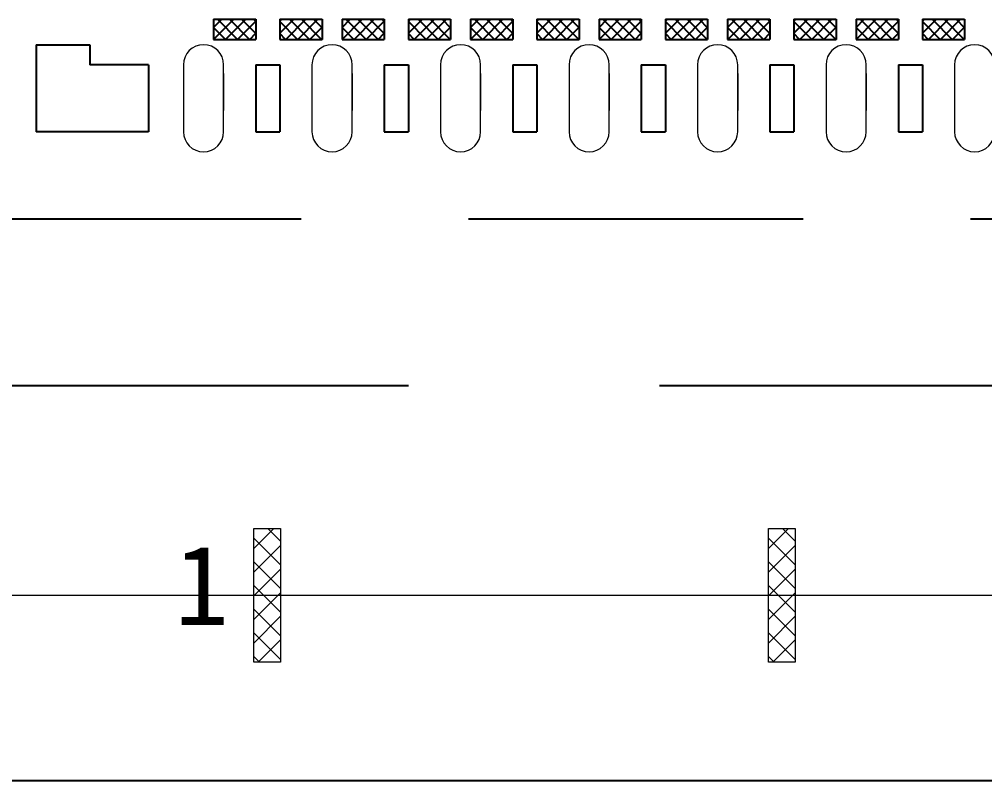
# Model space of a CAD drawing. Extents: x 741 to 839, y -25 to 98.
# Drawn here: x 764.3 to 771.51, y 21.76 to 27.45 of the extents above; entities that cross this region are included whole.
import ezdxf

# ---------------------------------------------------------------- set-up
doc = ezdxf.new("R2010")
doc.units = 0
doc.linetypes.add('HIDDEN', pattern=[0.375, 0.25, -0.125])
for name, color, linetype in [('1D', 4, 'Continuous'), ('Half top', 6, 'Continuous'), ('PLATING', 3, 'Continuous')]:
    doc.layers.add(name, color=color, linetype=linetype)
doc.layers.add('top', color=7, linetype='Continuous', lineweight=25)
doc.layers.add('标注线', color=3, linetype='Continuous', lineweight=9)
doc.styles.get("Standard").update_dxf_attribs({"font": ''})
doc.styles.get('Standard').set_extended_font_data('SimSun')

# ---------------------------------------------------------------- blocks, each defined once
blk = doc.blocks.new('*U14')
at = {"lineweight": 5}
for p, q in [((-0.15, 0.25), (-0.15, -0.25)), ((0.15, -0.25), (0.15, 0.25)), ((0.15, 0.1838), (0.15, -0.0912))]:
    blk.add_line(p, q, dxfattribs=at)
for centre, start, end in [((0, 0.25), 0, 180), ((0, -0.25), 180, 0)]:
    blk.add_arc(centre, 0.15, start, end, dxfattribs=at)
blk = doc.blocks.new('*U15')
at = {"color": 0, "linetype": 'ByBlock', "lineweight": -2}
for p in [(0, 0), (0.96, 0), (1.92, 0), (2.88, 0), (3.84, 0), (4.8, 0), (5.76, 0)]:
    blk.add_blockref('*U14', p, dxfattribs=at)
blk = doc.blocks.new('*U16')
at = {"color": 7}
for p, q in [((-0.09, 0.25), (-0.09, -0.25)), ((-0.09, 0.25), (0.09, 0.25)), ((0.09, 0.25), (0.09, -0.25)), ((-0.09, -0.25), (0.09, -0.25))]:
    blk.add_line(p, q, dxfattribs=at)
blk = doc.blocks.new('*U17')
at = {"color": 0, "linetype": 'ByBlock', "lineweight": -2}
for p in [(0, 0), (0.96, 0), (1.92, 0), (2.88, 0), (3.84, 0), (4.8, 0)]:
    blk.add_blockref('*U16', p, dxfattribs=at)

msp = doc.modelspace()

# ---------------------------------------------------------------- hatches: boundary and pattern name
at = {"layer": 'PLATING'}
h = msp.add_hatch(dxfattribs=at)
h.set_pattern_fill('ANSI37', color=256, scale=0.02)
h.paths.add_polyline_path([(766.0618, 27.4507), (765.7468, 27.4507), (765.7468, 27.3007), (766.0618, 27.3007)])
h.paths.add_polyline_path([(766.5568, 27.4507), (766.2418, 27.4507), (766.2418, 27.3007), (766.5568, 27.3007)])
h = msp.add_hatch(dxfattribs=at)
h.set_pattern_fill('ANSI37', color=256, scale=0.02)
h.set_pattern_definition([(45, (0.96, 0), (-0.0449012806, 0.0449012806), []), (135, (0.96, 0), (-0.0449012806, -0.0449012806), [])])
h.paths.add_polyline_path([(767.0218, 27.4507), (766.7068, 27.4507), (766.7068, 27.3007), (767.0218, 27.3007)])
h.paths.add_polyline_path([(767.5168, 27.4507), (767.2018, 27.4507), (767.2018, 27.3007), (767.5168, 27.3007)])
h = msp.add_hatch(dxfattribs=at)
h.set_pattern_fill('ANSI37', color=256, scale=0.02)
h.set_pattern_definition([(45, (1.92, 0), (-0.0449012806, 0.0449012806), []), (135, (1.92, 0), (-0.0449012806, -0.0449012806), [])])
h.paths.add_polyline_path([(767.9818, 27.4507), (767.6668, 27.4507), (767.6668, 27.3007), (767.9818, 27.3007)])
h.paths.add_polyline_path([(768.4768, 27.4507), (768.1618, 27.4507), (768.1618, 27.3007), (768.4768, 27.3007)])
h = msp.add_hatch(dxfattribs=at)
h.set_pattern_fill('ANSI37', color=256, scale=0.02)
h.set_pattern_definition([(45, (2.88, 0), (-0.0449012806, 0.0449012806), []), (135, (2.88, 0), (-0.0449012806, -0.0449012806), [])])
h.paths.add_polyline_path([(768.9418, 27.4507), (768.6268, 27.4507), (768.6268, 27.3007), (768.9418, 27.3007)])
h.paths.add_polyline_path([(769.4368, 27.4507), (769.1218, 27.4507), (769.1218, 27.3007), (769.4368, 27.3007)])
h = msp.add_hatch(dxfattribs=at)
h.set_pattern_fill('ANSI37', color=256, scale=0.02)
h.set_pattern_definition([(45, (3.84, 0), (-0.0449012806, 0.0449012806), []), (135, (3.84, 0), (-0.0449012806, -0.0449012806), [])])
h.paths.add_polyline_path([(769.9018, 27.4507), (769.5868, 27.4507), (769.5868, 27.3007), (769.9018, 27.3007)])
h.paths.add_polyline_path([(770.3968, 27.4507), (770.0818, 27.4507), (770.0818, 27.3007), (770.3968, 27.3007)])
h = msp.add_hatch(dxfattribs=at)
h.set_pattern_fill('ANSI37', color=256, scale=0.02)
h.set_pattern_definition([(45, (4.8, 0), (-0.0449012806, 0.0449012806), []), (135, (4.8, 0), (-0.0449012806, -0.0449012806), [])])
h.paths.add_polyline_path([(770.8618, 27.4507), (770.5468, 27.4507), (770.5468, 27.3007), (770.8618, 27.3007)])
h.paths.add_polyline_path([(771.3568, 27.4507), (771.0418, 27.4507), (771.0418, 27.3007), (771.3568, 27.3007)])

# ---------------------------------------------------------------- linework, layer by layer
at = {"color": 7}
for p, q in [((764.4218, 27.2607, 0.1909), (764.4218, 26.6107, 0.1909)), ((764.8218, 27.2607, 0.1909), (764.8218, 27.1107, 0.1909)), ((765.2618, 27.1107, 0.1909), (764.8218, 27.1107, 0.1909)), ((765.2618, 27.1107, 0.1909), (765.2618, 26.6107, 0.1909)), ((765.2618, 26.6107, 0.1909), (764.4218, 26.6107, 0.1909))]:
    msp.add_line(p, q, dxfattribs=at)
at = {"ltscale": 10}
msp.add_line((764.4218, 27.2607, 0.1909), (764.8218, 27.2607, 0.1909), dxfattribs=at)
at = {"layer": '1D', "linetype": 'HIDDEN', "ltscale": 10}
msp.add_line((763.9018, 25.9607, 0.1909), (821.2018, 25.9607, 0.1909), dxfattribs=at)
at = {"layer": '1D', "color": 2, "linetype": 'HIDDEN', "ltscale": 15}
msp.add_line((823.4518, 24.7107, 0.1909), (757.7018, 24.7107, 0.1909), dxfattribs=at)
at = {"layer": 'Half top', "lineweight": 5}
for p, q in [((766.0477, 23.6457, 0.1909), (766.2477, 23.6457, 0.1909)), ((766.0477, 22.6457, 0.1909), (766.0477, 23.6457, 0.1909)), ((766.0477, 23.4962, 0.1909), (766.1973, 23.6457, 0.1909)), ((766.2477, 23.5497, 0.1909), (766.1518, 23.6457, 0.1909)), ((766.2477, 23.6457, 0.1909), (766.2477, 22.6457, 0.1909)), ((769.8918, 23.4962, 0.1909), (770.0413, 23.6457, 0.1909)), ((769.8918, 23.6457, 0.1909), (770.0918, 23.6457, 0.1909)), ((769.8918, 22.6457, 0.1909), (769.8918, 23.6457, 0.1909)), ((770.0918, 23.5497, 0.1909), (769.9958, 23.6457, 0.1909)), ((770.0918, 23.6457, 0.1909), (770.0918, 22.6457, 0.1909)), ((766.2477, 23.373, 0.1909), (766.0477, 23.573, 0.1909)), ((766.0477, 23.3194, 0.1909), (766.2477, 23.5194, 0.1909)), ((770.0918, 23.373, 0.1909), (769.8918, 23.573, 0.1909)), ((769.8918, 23.3194, 0.1909), (770.0918, 23.5194, 0.1909)), ((766.2477, 23.1962, 0.1909), (766.0477, 23.3962, 0.1909)), ((770.0918, 23.1962, 0.1909), (769.8918, 23.3962, 0.1909)), ((766.0477, 23.1426, 0.1909), (766.2477, 23.3426, 0.1909)), ((769.8918, 23.1426, 0.1909), (770.0918, 23.3426, 0.1909)), ((766.2477, 23.0194, 0.1909), (766.0477, 23.2194, 0.1909)), ((766.0477, 22.9658, 0.1909), (766.2477, 23.1658, 0.1909)), ((770.0918, 23.0194, 0.1909), (769.8918, 23.2194, 0.1909)), ((769.8918, 22.9658, 0.1909), (770.0918, 23.1658, 0.1909)), ((766.2477, 22.8426, 0.1909), (766.0477, 23.0426, 0.1909)), ((770.0918, 22.8426, 0.1909), (769.8918, 23.0426, 0.1909)), ((766.0477, 22.7891, 0.1909), (766.2477, 22.9891, 0.1909)), ((769.8918, 22.7891, 0.1909), (770.0918, 22.9891, 0.1909)), ((766.2477, 22.6659, 0.1909), (766.0477, 22.8659, 0.1909)), ((770.0918, 22.6659, 0.1909), (769.8918, 22.8659, 0.1909)), ((766.0811, 22.6457, 0.1909), (766.2477, 22.8123, 0.1909)), ((769.9252, 22.6457, 0.1909), (770.0918, 22.8123, 0.1909)), ((766.0911, 22.6457, 0.1909), (766.0477, 22.6891, 0.1909)), ((766.2477, 22.6457, 0.1909), (766.0477, 22.6457, 0.1909)), ((769.9352, 22.6457, 0.1909), (769.8918, 22.6891, 0.1909)), ((770.0918, 22.6457, 0.1909), (769.8918, 22.6457, 0.1909))]:
    msp.add_line(p, q, dxfattribs=at)
at = {"layer": 'PLATING'}
for p, q in [((765.7468, 27.4507, 0.1909), (766.0618, 27.4507, 0.1909)), ((765.7468, 27.4507, 0.1909), (765.7468, 27.3007, 0.1909)), ((766.2418, 27.4507, 0.1909), (766.5568, 27.4507, 0.1909)), ((766.5568, 27.4507, 0.1909), (766.5568, 27.3007, 0.1909)), ((766.7068, 27.4507, 0.1909), (767.0218, 27.4507, 0.1909)), ((766.7068, 27.4507, 0.1909), (766.7068, 27.3007, 0.1909)), ((767.2018, 27.4507, 0.1909), (767.5168, 27.4507, 0.1909)), ((767.5168, 27.4507, 0.1909), (767.5168, 27.3007, 0.1909)), ((767.6668, 27.4507, 0.1909), (767.9818, 27.4507, 0.1909)), ((767.6668, 27.4507, 0.1909), (767.6668, 27.3007, 0.1909)), ((768.1618, 27.4507, 0.1909), (768.4768, 27.4507, 0.1909)), ((768.4768, 27.4507, 0.1909), (768.4768, 27.3007, 0.1909)), ((768.6268, 27.4507, 0.1909), (768.9418, 27.4507, 0.1909)), ((768.6268, 27.4507, 0.1909), (768.6268, 27.3007, 0.1909)), ((769.1218, 27.4507, 0.1909), (769.4368, 27.4507, 0.1909)), ((769.4368, 27.4507, 0.1909), (769.4368, 27.3007, 0.1909)), ((769.5868, 27.4507, 0.1909), (769.9018, 27.4507, 0.1909)), ((769.5868, 27.4507, 0.1909), (769.5868, 27.3007, 0.1909)), ((770.0818, 27.4507, 0.1909), (770.3968, 27.4507, 0.1909)), ((770.3968, 27.4507, 0.1909), (770.3968, 27.3007, 0.1909)), ((770.5468, 27.4507, 0.1909), (770.8618, 27.4507, 0.1909)), ((770.5468, 27.4507, 0.1909), (770.5468, 27.3007, 0.1909)), ((771.0418, 27.4507, 0.1909), (771.3568, 27.4507, 0.1909)), ((771.3568, 27.4507, 0.1909), (771.3568, 27.3007, 0.1909)), ((765.7468, 27.3007, 0.1909), (766.0618, 27.3007, 0.1909)), ((766.2418, 27.3007, 0.1909), (766.5568, 27.3007, 0.1909)), ((766.7068, 27.3007, 0.1909), (767.0218, 27.3007, 0.1909)), ((767.2018, 27.3007, 0.1909), (767.5168, 27.3007, 0.1909)), ((767.6668, 27.3007, 0.1909), (767.9818, 27.3007, 0.1909)), ((768.1618, 27.3007, 0.1909), (768.4768, 27.3007, 0.1909)), ((768.6268, 27.3007, 0.1909), (768.9418, 27.3007, 0.1909)), ((769.1218, 27.3007, 0.1909), (769.4368, 27.3007, 0.1909)), ((769.5868, 27.3007, 0.1909), (769.9018, 27.3007, 0.1909)), ((770.0818, 27.3007, 0.1909), (770.3968, 27.3007, 0.1909)), ((770.5468, 27.3007, 0.1909), (770.8618, 27.3007, 0.1909)), ((771.0418, 27.3007, 0.1909), (771.3568, 27.3007, 0.1909))]:
    msp.add_line(p, q, dxfattribs=at)
at = {"layer": 'PLATING', "color": 3}
for p, q in [((766.0618, 27.4507, 0.1909), (766.0618, 27.3007, 0.1909)), ((766.2418, 27.4507, 0.1909), (766.2418, 27.3007, 0.1909)), ((767.0218, 27.4507, 0.1909), (767.0218, 27.3007, 0.1909)), ((767.2018, 27.4507, 0.1909), (767.2018, 27.3007, 0.1909)), ((767.9818, 27.4507, 0.1909), (767.9818, 27.3007, 0.1909)), ((768.1618, 27.4507, 0.1909), (768.1618, 27.3007, 0.1909)), ((768.9418, 27.4507, 0.1909), (768.9418, 27.3007, 0.1909)), ((769.1218, 27.4507, 0.1909), (769.1218, 27.3007, 0.1909)), ((769.9018, 27.4507, 0.1909), (769.9018, 27.3007, 0.1909)), ((770.0818, 27.4507, 0.1909), (770.0818, 27.3007, 0.1909)), ((770.8618, 27.4507, 0.1909), (770.8618, 27.3007, 0.1909)), ((771.0418, 27.4507, 0.1909), (771.0418, 27.3007, 0.1909))]:
    msp.add_line(p, q, dxfattribs=at)
at = {"layer": 'top'}
msp.add_line((823.4518, 21.7607, 0.1909), (758.7018, 21.7607, 0.1909), dxfattribs=at)
at = {"layer": '标注线'}
msp.add_line((791.969, 23.1457, 0.1909), (753.8661, 23.1457, 0.1909), dxfattribs=at)

# ---------------------------------------------------------------- block references
at = {"color": 7}
for name, p in [('*U15', (765.6718, 26.8607, 0.1909)), ('*U17', (766.1518, 26.8607, 0.1909))]:
    msp.add_blockref(name, p, dxfattribs=at)

# ---------------------------------------------------------------- texts
at = {"layer": 'Half top', "lineweight": 5}
msp.add_text('1', height=0.5958, dxfattribs=at).set_placement((765.4547, 22.9236, 0.1909))

doc.saveas('drawing.dxf')
